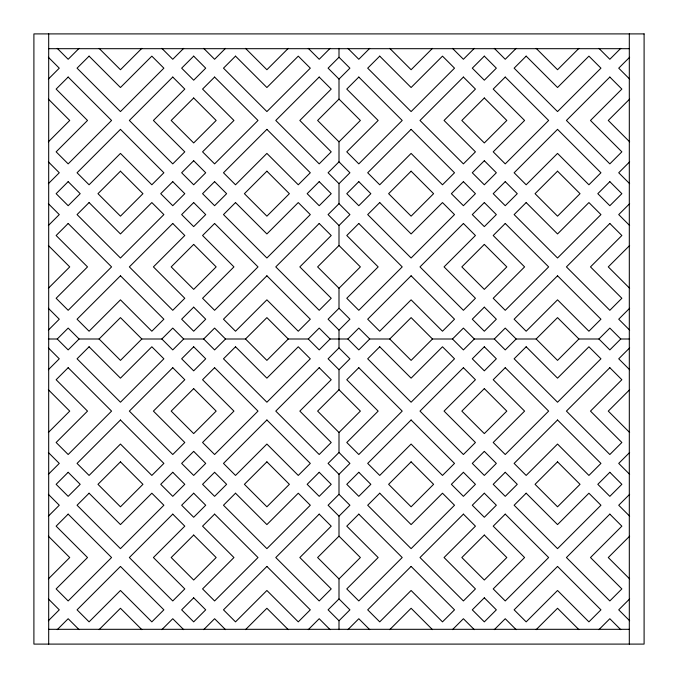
<?xml version="1.0" encoding="UTF-8"?>
<svg xmlns="http://www.w3.org/2000/svg" width="678" height="678" viewBox="0 0 678 678"><rect width="100%" height="100%" fill="white"/><g stroke="black" fill="none" stroke-linecap="round" stroke-linejoin="round"><path stroke-width="1.02" d="M48.358 79.089L59.274 68.164L48.358 57.249M79.089 48.358L68.164 59.274L57.249 48.358M48.358 141.838L69.732 120.464L48.358 99.081M141.838 48.358L120.464 69.732L99.081 48.358M48.358 183.679L59.274 172.763L48.358 161.839M183.679 48.358L172.763 59.274L161.839 48.358M48.358 225.52L59.274 214.595L48.358 203.68M225.52 48.358L214.595 59.274L203.68 48.358M48.358 288.269L69.732 266.895L48.358 245.512M288.269 48.358L266.895 69.732L245.512 48.358M48.358 330.11L59.274 319.194L48.358 308.27M330.11 48.358L319.194 59.274L308.27 48.358M48.358 339L57.249 339L68.164 328.084L79.089 339L99.081 339L120.464 317.618L141.838 339L161.839 339L172.763 328.084L183.679 339L203.68 339L214.595 328.084L225.52 339L245.512 339L266.895 317.618L288.269 339L308.27 339L319.194 328.084L330.11 339L347.89 339L358.806 328.084L369.73 339L389.731 339L411.105 317.618L432.488 339L452.48 339L463.405 328.084L474.32 339L494.321 339L505.237 328.084L516.161 339L536.162 339L557.536 317.618L578.919 339L598.911 339L609.836 328.084L620.751 339L629.642 339M339 48.358L339 57.249L328.084 68.164L339 79.089L339 99.081L360.382 120.464L339 141.838L339 161.839L349.916 172.763L339 183.679L339 203.68L349.916 214.595L339 225.52L339 245.512L360.382 266.895L339 288.269L339 308.27L349.916 319.194L339 330.11L339 347.89L349.916 358.806L339 369.73L339 389.731L360.382 411.105L339 432.488L339 452.48L349.916 463.405L339 474.32L339 494.321L349.916 505.237L339 516.161L339 536.162L317.618 557.536L339 578.919L339 598.911L349.916 609.836L339 620.751L339 629.642M48.358 369.73L59.274 358.806L48.358 347.89M79.089 339L68.164 349.916L57.249 339M339 79.089L349.916 68.164L339 57.249M369.73 48.358L358.806 59.274L347.89 48.358M339 99.081L317.618 120.464L339 141.838M48.358 432.488L69.732 411.105L48.358 389.731M141.838 339L120.464 360.382L99.081 339M432.488 48.358L411.105 69.732L389.731 48.358M339 161.839L328.084 172.763L339 183.679M48.358 474.32L59.274 463.405L48.358 452.48M183.679 339L172.763 349.916L161.839 339M474.32 48.358L463.405 59.274L452.48 48.358M339 203.68L328.084 214.595L339 225.52M48.358 516.161L59.274 505.237L48.358 494.321M225.52 339L214.595 349.916L203.68 339M516.161 48.358L505.237 59.274L494.321 48.358M339 245.512L317.618 266.895L339 288.269M48.358 578.919L69.732 557.536L48.358 536.162M288.269 339L266.895 360.382L245.512 339M578.919 48.358L557.536 69.732L536.162 48.358M339 308.27L328.084 319.194L339 330.11M48.358 620.751L59.274 609.836L48.358 598.911M330.11 339L319.194 349.916L308.27 339M620.751 48.358L609.836 59.274L598.911 48.358M57.249 629.642L68.164 618.726L79.089 629.642M339 347.89L328.084 358.806L339 369.73M629.642 57.249L618.726 68.164L629.642 79.089M369.73 339L358.806 349.916L347.89 339M99.081 629.642L120.464 608.268L141.838 629.642M339 389.731L317.618 411.105L339 432.488M629.642 99.081L608.268 120.464L629.642 141.838M432.488 339L411.105 360.382L389.731 339M161.839 629.642L172.763 618.726L183.679 629.642M339 452.48L328.084 463.405L339 474.32M629.642 161.839L618.726 172.763L629.642 183.679M474.32 339L463.405 349.916L452.48 339M203.68 629.642L214.595 618.726L225.52 629.642M339 494.321L328.084 505.237L339 516.161M629.642 203.68L618.726 214.595L629.642 225.52M516.161 339L505.237 349.916L494.321 339M245.512 629.642L266.895 608.268L288.269 629.642M629.642 245.512L608.268 266.895L629.642 288.269M339 578.919L360.382 557.536L339 536.162M578.919 339L557.536 360.382L536.162 339M308.27 629.642L319.194 618.726L330.11 629.642M339 598.911L328.084 609.836L339 620.751M629.642 308.27L618.726 319.194L629.642 330.11M620.751 339L609.836 349.916L598.911 339M347.89 629.642L358.806 618.726L369.73 629.642M629.642 347.89L618.726 358.806L629.642 369.73M389.731 629.642L411.105 608.268L432.488 629.642M629.642 389.731L608.268 411.105L629.642 432.488M452.48 629.642L463.405 618.726L474.32 629.642M629.642 452.48L618.726 463.405L629.642 474.32M494.321 629.642L505.237 618.726L516.161 629.642M629.642 494.321L618.726 505.237L629.642 516.161M536.162 629.642L557.536 608.268L578.919 629.642M629.642 536.162L608.268 557.536L629.642 578.919M598.911 629.642L609.836 618.726L620.751 629.642M629.642 598.911L618.726 609.836L629.642 620.751M48.689 48.689L629.311 48.689M48.689 629.311L629.311 629.311M629.311 33.9L629.311 644.1M48.689 33.9L48.689 644.1M68.164 77.055L56.138 89.081L87.513 120.464L56.138 151.838L68.164 163.873L111.573 120.464L68.164 77.055M89.081 56.138L77.055 68.164L120.464 111.573L163.873 68.164L151.838 56.138L120.464 87.513L89.081 56.138M68.164 181.653L56.138 193.679L68.164 205.705L80.19 193.679L68.164 181.653M120.464 129.354L77.055 172.763L89.081 184.789L120.464 153.406L151.838 184.789L163.873 172.763L120.464 129.354M172.763 77.055L129.354 120.464L172.763 163.873L184.789 151.838L153.406 120.464L184.789 89.081L172.763 77.055M193.679 56.138L181.653 68.164L193.679 80.19L205.705 68.164L193.679 56.138M68.164 223.486L56.138 235.512L87.513 266.895L56.138 298.269L68.164 310.304L111.573 266.895L68.164 223.486M89.081 202.569L77.055 214.595L120.464 258.004L163.873 214.595L151.838 202.569L120.464 233.944L89.081 202.569M120.464 171.187L97.971 193.679L120.464 216.163L142.948 193.679L120.464 171.187M193.679 97.971L171.187 120.464L193.679 142.948L216.163 120.464L193.679 97.971M214.595 77.055L202.569 89.081L233.944 120.464L202.569 151.838L214.595 163.873L258.004 120.464L214.595 77.055M235.512 56.138L223.486 68.164L266.895 111.573L310.304 68.164L298.269 56.138L266.895 87.513L235.512 56.138M172.763 181.653L160.728 193.679L172.763 205.705L184.789 193.679L172.763 181.653M193.679 160.728L181.653 172.763L193.679 184.789L205.705 172.763L193.679 160.728M120.464 275.785L77.055 319.194L89.081 331.22L120.464 299.837L151.838 331.22L163.873 319.194L120.464 275.785M172.763 223.486L129.354 266.895L172.763 310.304L184.789 298.269L153.406 266.895L184.789 235.512L172.763 223.486M193.679 202.569L181.653 214.595L193.679 226.621L205.705 214.595L193.679 202.569M214.595 181.653L202.569 193.679L214.595 205.705L226.621 193.679L214.595 181.653M266.895 129.354L223.486 172.763L235.512 184.789L266.895 153.406L298.269 184.789L310.304 172.763L266.895 129.354M319.194 77.055L275.785 120.464L319.194 163.873L331.22 151.838L299.837 120.464L331.22 89.081L319.194 77.055M68.164 367.696L56.138 379.731L87.513 411.105L56.138 442.488L68.164 454.514L111.573 411.105L68.164 367.696M89.081 346.78L77.055 358.806L120.464 402.215L163.873 358.806L151.838 346.78L120.464 378.163L89.081 346.78M358.806 77.055L346.78 89.081L378.163 120.464L346.78 151.838L358.806 163.873L402.215 120.464L358.806 77.055M379.731 56.138L367.696 68.164L411.105 111.573L454.514 68.164L442.488 56.138L411.105 87.513L379.731 56.138M193.679 244.402L171.187 266.895L193.679 289.379L216.163 266.895L193.679 244.402M214.595 223.486L202.569 235.512L233.944 266.895L202.569 298.269L214.595 310.304L258.004 266.895L214.595 223.486M235.512 202.569L223.486 214.595L266.895 258.004L310.304 214.595L298.269 202.569L266.895 233.944L235.512 202.569M266.895 171.187L244.402 193.679L266.895 216.163L289.379 193.679L266.895 171.187M193.679 307.159L181.653 319.194L193.679 331.22L205.705 319.194L193.679 307.159M319.194 181.653L307.159 193.679L319.194 205.705L331.22 193.679L319.194 181.653M68.164 472.295L56.138 484.321L68.164 496.347L80.19 484.321L68.164 472.295M120.464 419.996L77.055 463.405L89.081 475.431L120.464 444.056L151.838 475.431L163.873 463.405L120.464 419.996M172.763 367.696L129.354 411.105L172.763 454.514L184.789 442.488L153.406 411.105L184.789 379.731L172.763 367.696M193.679 346.78L181.653 358.806L193.679 370.841L205.705 358.806L193.679 346.78M358.806 181.653L346.78 193.679L358.806 205.705L370.841 193.679L358.806 181.653M411.105 129.354L367.696 172.763L379.731 184.789L411.105 153.406L442.488 184.789L454.514 172.763L411.105 129.354M463.405 77.055L419.996 120.464L463.405 163.873L475.431 151.838L444.056 120.464L475.431 89.081L463.405 77.055M484.321 56.138L472.295 68.164L484.321 80.19L496.347 68.164L484.321 56.138M266.895 275.785L223.486 319.194L235.512 331.22L266.895 299.837L298.269 331.22L310.304 319.194L266.895 275.785M319.194 223.486L275.785 266.895L319.194 310.304L331.22 298.269L299.837 266.895L331.22 235.512L319.194 223.486M68.164 514.127L56.138 526.162L87.513 557.536L56.138 588.919L68.164 600.945L111.573 557.536L68.164 514.127M89.081 493.211L77.055 505.237L120.464 548.646L163.873 505.237L151.838 493.211L120.464 524.594L89.081 493.211M120.464 461.837L97.971 484.321L120.464 506.813L142.948 484.321L120.464 461.837M193.679 388.621L171.187 411.105L193.679 433.598L216.163 411.105L193.679 388.621M214.595 367.696L202.569 379.731L233.944 411.105L202.569 442.488L214.595 454.514L258.004 411.105L214.595 367.696M235.512 346.78L223.486 358.806L266.895 402.215L310.304 358.806L298.269 346.78L266.895 378.163L235.512 346.78M358.806 223.486L346.78 235.512L378.163 266.895L346.78 298.269L358.806 310.304L402.215 266.895L358.806 223.486M379.731 202.569L367.696 214.595L411.105 258.004L454.514 214.595L442.488 202.569L411.105 233.944L379.731 202.569M411.105 171.187L388.621 193.679L411.105 216.163L433.598 193.679L411.105 171.187M484.321 97.971L461.837 120.464L484.321 142.948L506.813 120.464L484.321 97.971M505.237 77.055L493.211 89.081L524.594 120.464L493.211 151.838L505.237 163.873L548.646 120.464L505.237 77.055M526.162 56.138L514.127 68.164L557.536 111.573L600.945 68.164L588.919 56.138L557.536 87.513L526.162 56.138M172.763 472.295L160.728 484.321L172.763 496.347L184.789 484.321L172.763 472.295M193.679 451.379L181.653 463.405L193.679 475.431L205.705 463.405L193.679 451.379M463.405 181.653L451.379 193.679L463.405 205.705L475.431 193.679L463.405 181.653M484.321 160.728L472.295 172.763L484.321 184.789L496.347 172.763L484.321 160.728M120.464 566.427L77.055 609.836L89.081 621.862L120.464 590.487L151.838 621.862L163.873 609.836L120.464 566.427M172.763 514.127L129.354 557.536L172.763 600.945L184.789 588.919L153.406 557.536L184.789 526.162L172.763 514.127M193.679 493.211L181.653 505.237L193.679 517.272L205.705 505.237L193.679 493.211M214.595 472.295L202.569 484.321L214.595 496.347L226.621 484.321L214.595 472.295M266.895 419.996L223.486 463.405L235.512 475.431L266.895 444.056L298.269 475.431L310.304 463.405L266.895 419.996M319.194 367.696L275.785 411.105L319.194 454.514L331.22 442.488L299.837 411.105L331.22 379.731L319.194 367.696M411.105 275.785L367.696 319.194L379.731 331.22L411.105 299.837L442.488 331.22L454.514 319.194L411.105 275.785M463.405 223.486L419.996 266.895L463.405 310.304L475.431 298.269L444.056 266.895L475.431 235.512L463.405 223.486M484.321 202.569L472.295 214.595L484.321 226.621L496.347 214.595L484.321 202.569M505.237 181.653L493.211 193.679L505.237 205.705L517.272 193.679L505.237 181.653M557.536 129.354L514.127 172.763L526.162 184.789L557.536 153.406L588.919 184.789L600.945 172.763L557.536 129.354M609.836 77.055L566.427 120.464L609.836 163.873L621.862 151.838L590.487 120.464L621.862 89.081L609.836 77.055M358.806 367.696L346.78 379.731L378.163 411.105L346.78 442.488L358.806 454.514L402.215 411.105L358.806 367.696M379.731 346.78L367.696 358.806L411.105 402.215L454.514 358.806L442.488 346.78L411.105 378.163L379.731 346.78M193.679 535.052L171.187 557.536L193.679 580.029L216.163 557.536L193.679 535.052M214.595 514.127L202.569 526.162L233.944 557.536L202.569 588.919L214.595 600.945L258.004 557.536L214.595 514.127M235.512 493.211L223.486 505.237L266.895 548.646L310.304 505.237L298.269 493.211L266.895 524.594L235.512 493.211M266.895 461.837L244.402 484.321L266.895 506.813L289.379 484.321L266.895 461.837M484.321 244.402L461.837 266.895L484.321 289.379L506.813 266.895L484.321 244.402M505.237 223.486L493.211 235.512L524.594 266.895L493.211 298.269L505.237 310.304L548.646 266.895L505.237 223.486M526.162 202.569L514.127 214.595L557.536 258.004L600.945 214.595L588.919 202.569L557.536 233.944L526.162 202.569M557.536 171.187L535.052 193.679L557.536 216.163L580.029 193.679L557.536 171.187M193.679 597.81L181.653 609.836L193.679 621.862L205.705 609.836L193.679 597.81M319.194 472.295L307.159 484.321L319.194 496.347L331.22 484.321L319.194 472.295M484.321 307.159L472.295 319.194L484.321 331.22L496.347 319.194L484.321 307.159M609.836 181.653L597.81 193.679L609.836 205.705L621.862 193.679L609.836 181.653M358.806 472.295L346.78 484.321L358.806 496.347L370.841 484.321L358.806 472.295M411.105 419.996L367.696 463.405L379.731 475.431L411.105 444.056L442.488 475.431L454.514 463.405L411.105 419.996M463.405 367.696L419.996 411.105L463.405 454.514L475.431 442.488L444.056 411.105L475.431 379.731L463.405 367.696M484.321 346.78L472.295 358.806L484.321 370.841L496.347 358.806L484.321 346.78M266.895 566.427L223.486 609.836L235.512 621.862L266.895 590.487L298.269 621.862L310.304 609.836L266.895 566.427M319.194 514.127L275.785 557.536L319.194 600.945L331.22 588.919L299.837 557.536L331.22 526.162L319.194 514.127M557.536 275.785L514.127 319.194L526.162 331.22L557.536 299.837L588.919 331.22L600.945 319.194L557.536 275.785M609.836 223.486L566.427 266.895L609.836 310.304L621.862 298.269L590.487 266.895L621.862 235.512L609.836 223.486M358.806 514.127L346.78 526.162L378.163 557.536L346.78 588.919L358.806 600.945L402.215 557.536L358.806 514.127M379.731 493.211L367.696 505.237L411.105 548.646L454.514 505.237L442.488 493.211L411.105 524.594L379.731 493.211M411.105 461.837L388.621 484.321L411.105 506.813L433.598 484.321L411.105 461.837M484.321 388.621L461.837 411.105L484.321 433.598L506.813 411.105L484.321 388.621M505.237 367.696L493.211 379.731L524.594 411.105L493.211 442.488L505.237 454.514L548.646 411.105L505.237 367.696M526.162 346.78L514.127 358.806L557.536 402.215L600.945 358.806L588.919 346.78L557.536 378.163L526.162 346.78M463.405 472.295L451.379 484.321L463.405 496.347L475.431 484.321L463.405 472.295M484.321 451.379L472.295 463.405L484.321 475.431L496.347 463.405L484.321 451.379M411.105 566.427L367.696 609.836L379.731 621.862L411.105 590.487L442.488 621.862L454.514 609.836L411.105 566.427M463.405 514.127L419.996 557.536L463.405 600.945L475.431 588.919L444.056 557.536L475.431 526.162L463.405 514.127M484.321 493.211L472.295 505.237L484.321 517.272L496.347 505.237L484.321 493.211M505.237 472.295L493.211 484.321L505.237 496.347L517.272 484.321L505.237 472.295M557.536 419.996L514.127 463.405L526.162 475.431L557.536 444.056L588.919 475.431L600.945 463.405L557.536 419.996M609.836 367.696L566.427 411.105L609.836 454.514L621.862 442.488L590.487 411.105L621.862 379.731L609.836 367.696M484.321 535.052L461.837 557.536L484.321 580.029L506.813 557.536L484.321 535.052M505.237 514.127L493.211 526.162L524.594 557.536L493.211 588.919L505.237 600.945L548.646 557.536L505.237 514.127M526.162 493.211L514.127 505.237L557.536 548.646L600.945 505.237L588.919 493.211L557.536 524.594L526.162 493.211M557.536 461.837L535.052 484.321L557.536 506.813L580.029 484.321L557.536 461.837M484.321 597.81L472.295 609.836L484.321 621.862L496.347 609.836L484.321 597.81M609.836 472.295L597.81 484.321L609.836 496.347L621.862 484.321L609.836 472.295M557.536 566.427L514.127 609.836L526.162 621.862L557.536 590.487L588.919 621.862L600.945 609.836L557.536 566.427M609.836 514.127L566.427 557.536L609.836 600.945L621.862 588.919L590.487 557.536L621.862 526.162L609.836 514.127M644.1 33.9L33.9 33.9L33.9 644.1L644.1 644.1L644.1 33.9"/></g></svg>
